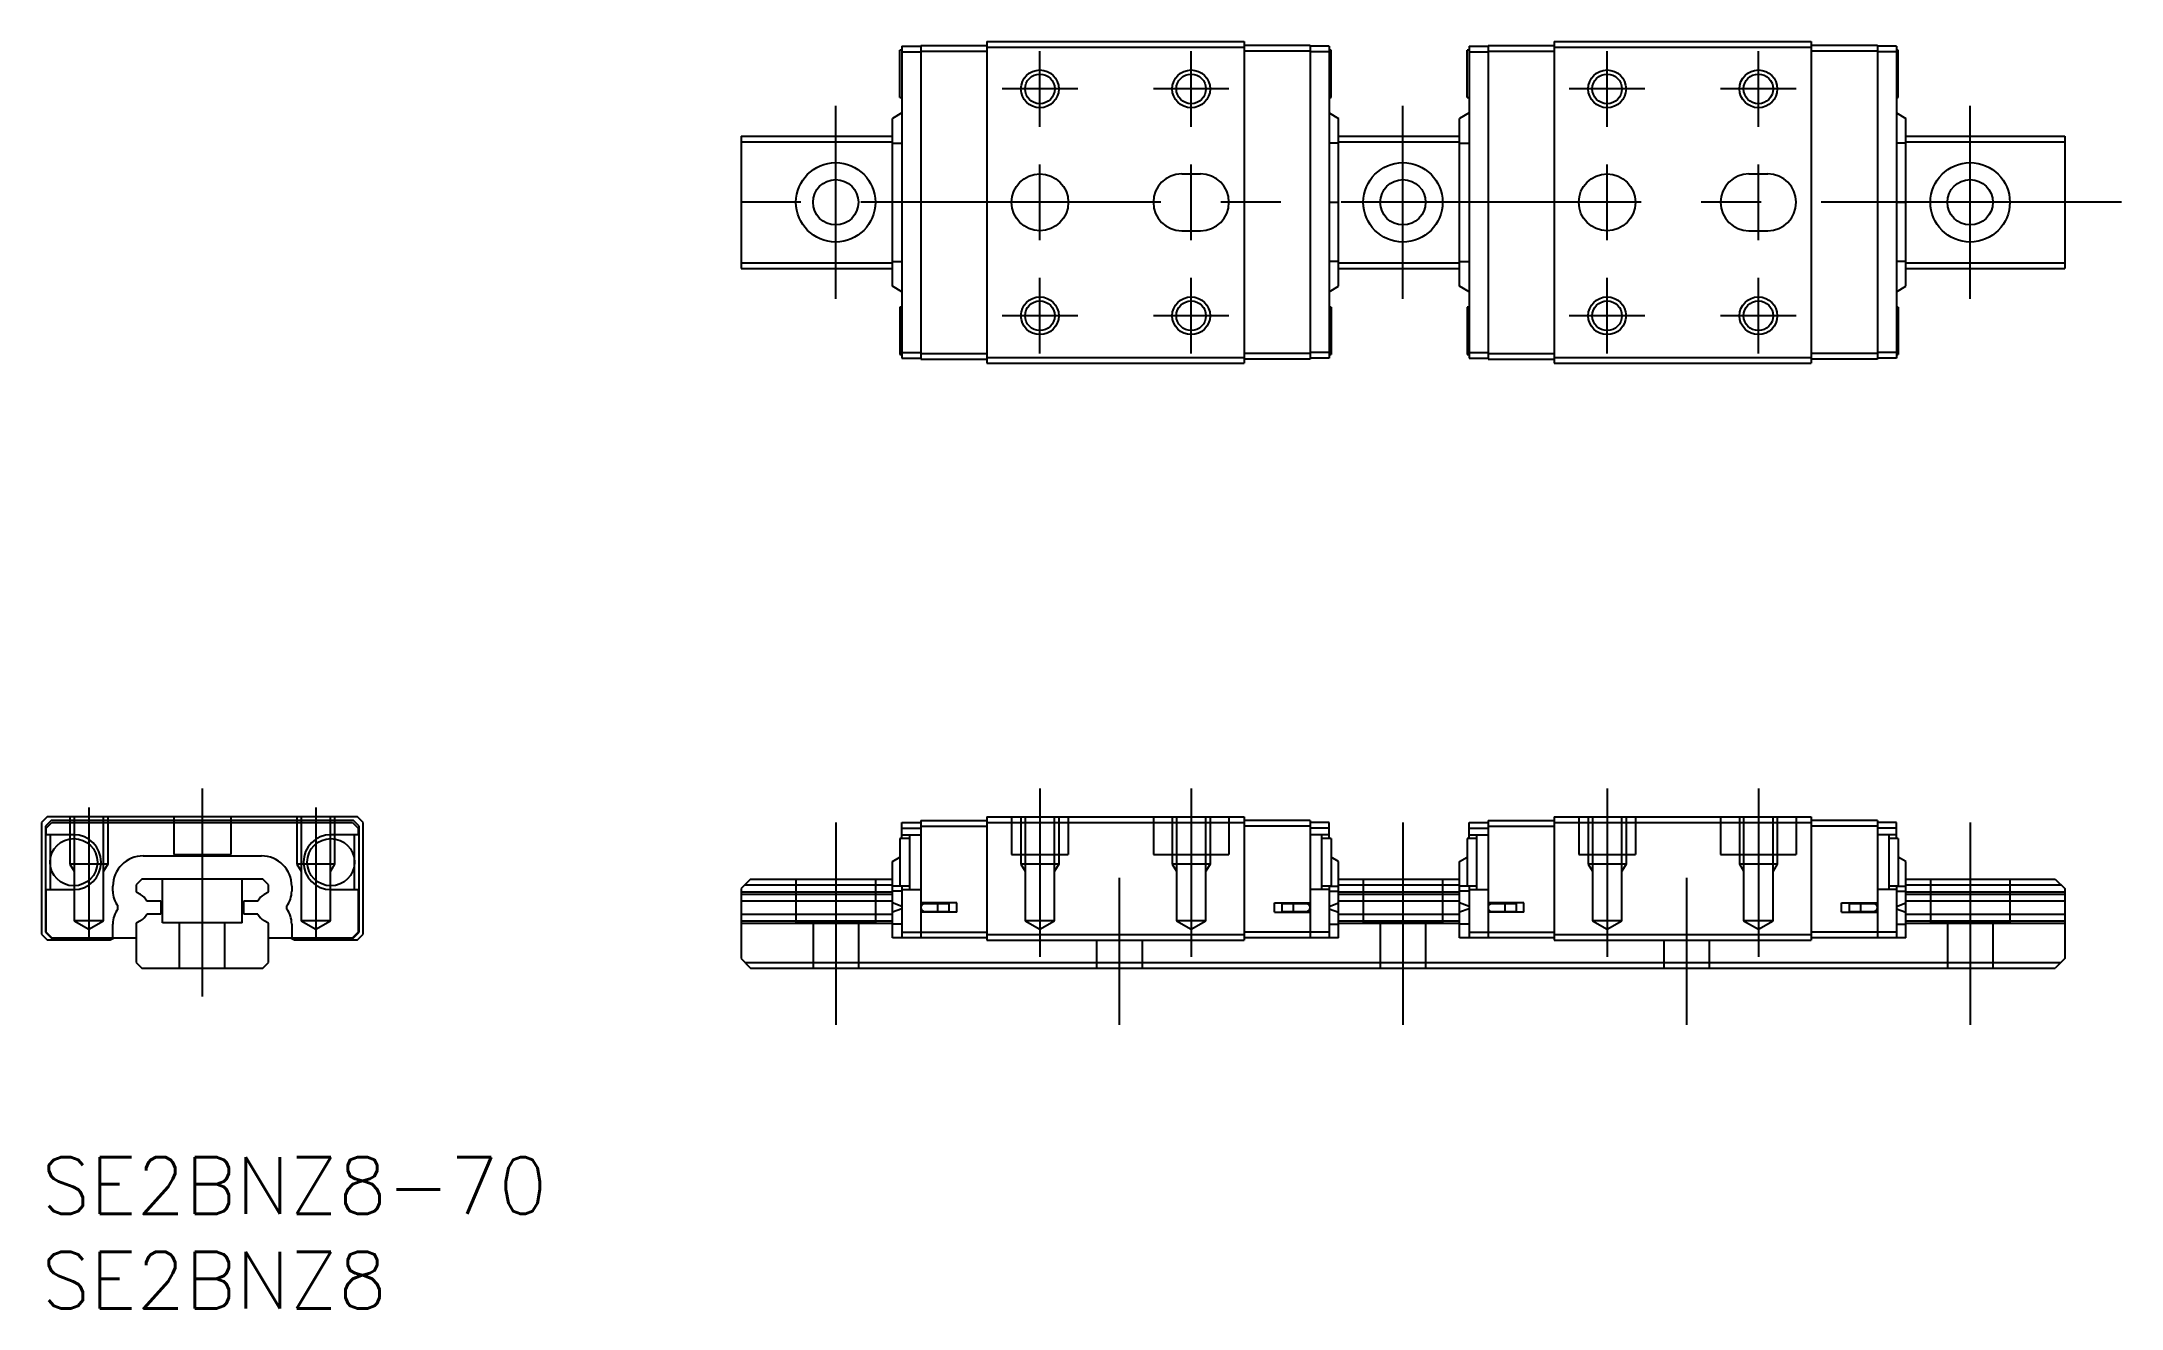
# Model space of a CAD drawing. Extents: x 0 to 110, y -8 to 59.
import ezdxf

# ---------------------------------------------------------------- set-up
doc = ezdxf.new("R2010")
doc.units = 0
doc.header["$LTSCALE"] = 0.5
doc.linetypes.add('CENTER', pattern=[50.8, 31.75, -6.35, 6.35, -6.35])
doc.linetypes.add('DASHED', pattern=[19.05, 12.7, -6.35])
for name, color, linetype in [('MSM_CENTER', 1, 'CENTER'), ('MSM_CONTINUOUS', 7, 'CONTINUOUS'), ('MSM_DASHED', 4, 'DASHED'), ('MSM_NARROW', 5, 'CONTINUOUS'), ('MSM_PART_NUMBER', 7, 'CONTINUOUS')]:
    doc.layers.add(name, color=color, linetype=linetype)
doc.styles.get("Standard").update_dxf_attribs({"font": 'txt.shx', "height": 3, "bigfont": 'bigfont.shx'})

# ---------------------------------------------------------------- blocks, each defined once
blk = doc.blocks.new('*U2')
at = {"layer": 'MSM_PART_NUMBER'}
blk.add_text('SE2BNZ8-70', height=3, dxfattribs=at).set_placement((0, -3))
blk = doc.blocks.new('*U3')
at = {"layer": 'MSM_PART_NUMBER'}
blk.add_text('SE2BNZ8', height=3, dxfattribs=at).set_placement((0, -8))

msp = doc.modelspace()

# ---------------------------------------------------------------- linework, layer by layer
at = {"layer": 'MSM_CENTER'}
for p, q in [((52.8, 54.5), (52.8, 58.5)), ((60.8, 54.5), (60.8, 58.5)), ((82.8, 54.5), (82.8, 58.5)), ((90.8, 54.5), (90.8, 58.5)), ((54.8, 56.5), (50.8, 56.5)), ((62.8, 56.5), (58.8, 56.5)), ((84.8, 56.5), (80.8, 56.5)), ((92.8, 56.5), (88.8, 56.5)), ((42, 45.4), (42, 55.6)), ((72, 45.4), (72, 55.6)), ((102, 45.4), (102, 55.6)), ((52.8, 48.5), (52.8, 52.5)), ((60.8, 48.5), (60.8, 52.5)), ((82.8, 48.5), (82.8, 52.5)), ((90.8, 48.5), (90.8, 52.5)), ((110, 50.5), (34, 50.5)), ((52.8, 42.5), (52.8, 46.5)), ((60.8, 42.5), (60.8, 46.5)), ((82.8, 42.5), (82.8, 46.5)), ((90.8, 42.5), (90.8, 46.5)), ((54.8, 44.5), (50.8, 44.5)), ((62.8, 44.5), (58.8, 44.5)), ((84.8, 44.5), (80.8, 44.5)), ((92.8, 44.5), (88.8, 44.5)), ((8.5, 19.5), (8.5, 8.5)), ((52.8, 19.5), (52.8, 10.6)), ((60.8, 19.5), (60.8, 10.6)), ((82.8, 19.5), (82.8, 10.6)), ((90.8, 19.5), (90.8, 10.6)), ((2.5, 18.5), (2.5, 11.55)), ((14.5, 18.5), (14.5, 11.55)), ((42, 17.7), (42, 7)), ((72, 17.7), (72, 7)), ((102, 17.7), (102, 7)), ((57, 14.78), (57, 7)), ((87, 14.78), (87, 7))]:
    msp.add_line(p, q, dxfattribs=at)
at = {"layer": 'MSM_CONTINUOUS'}
for p, q in [((45.4, 56.05), (45.4, 58.55)), ((45.5, 58.55), (45.4, 58.55)), ((45.5, 58.75), (45.5, 42.25)), ((45.5, 58.75), (46.5, 58.75)), ((45.5, 58.45), (46.5, 58.45)), ((46.5, 58.8), (50, 58.8)), ((46.5, 58.8), (46.5, 42.2)), ((46.5, 58.5), (50, 58.5)), ((50, 59), (50, 42)), ((50, 59), (63.6, 59)), ((50, 58.7), (63.6, 58.7)), ((63.6, 59), (63.6, 42)), ((67.1, 58.8), (63.6, 58.8)), ((67.1, 58.5), (63.6, 58.5)), ((67.1, 58.8), (67.1, 42.2)), ((68.1, 58.75), (67.1, 58.75)), ((68.1, 58.45), (67.1, 58.45)), ((68.1, 58.75), (68.1, 42.25)), ((68.2, 58.55), (68.1, 58.55)), ((68.2, 56.05), (68.2, 58.55)), ((75.5, 58.55), (75.4, 58.55)), ((75.4, 56.05), (75.4, 58.55)), ((75.5, 58.75), (75.5, 42.25)), ((75.5, 58.75), (76.5, 58.75)), ((75.5, 58.45), (76.5, 58.45)), ((76.5, 58.8), (80, 58.8)), ((76.5, 58.8), (76.5, 42.2)), ((76.5, 58.5), (80, 58.5)), ((80, 59), (80, 42)), ((80, 59), (93.6, 59)), ((80, 58.7), (93.6, 58.7)), ((93.6, 59), (93.6, 42)), ((97.1, 58.8), (93.6, 58.8)), ((97.1, 58.5), (93.6, 58.5)), ((98.1, 58.75), (97.1, 58.75)), ((97.1, 58.75), (97.1, 42.2)), ((98.1, 58.45), (97.1, 58.45)), ((98.1, 58.75), (98.1, 42.25)), ((98.2, 58.55), (98.1, 58.55)), ((98.2, 56.05), (98.2, 58.55)), ((45.5, 55.23), (45, 54.93)), ((45.4, 56.05), (45.5, 56.05)), ((68.1, 56.05), (68.2, 56.05)), ((68.1, 55.23), (68.6, 54.93)), ((75.5, 55.23), (75, 54.93)), ((75.4, 56.05), (75.5, 56.05)), ((98.1, 56.05), (98.2, 56.05)), ((98.1, 55.23), (98.6, 54.93)), ((37, 54), (37, 47)), ((37, 54), (45, 54)), ((45, 46.07), (45, 54.93)), ((68.6, 46.07), (68.6, 54.93)), ((68.6, 54), (75, 54)), ((75, 46.07), (75, 54.93)), ((98.6, 46.07), (98.6, 54.93)), ((98.6, 54), (107, 54)), ((107, 54), (107, 47)), ((37, 53.7), (45, 53.7)), ((45, 53.63), (45.5, 53.63)), ((68.6, 53.63), (68.1, 53.63)), ((68.6, 53.7), (75, 53.7)), ((75, 53.63), (75.5, 53.63)), ((98.6, 53.63), (98.1, 53.63)), ((98.6, 53.7), (107, 53.7)), ((60.3, 52), (61.3, 52)), ((90.3, 52), (91.3, 52)), ((45.5, 50.5), (45, 50.5)), ((68.1, 50.5), (68.6, 50.5)), ((75.5, 50.5), (75, 50.5)), ((98.1, 50.5), (98.6, 50.5)), ((60.3, 49), (61.3, 49)), ((90.3, 49), (91.3, 49)), ((45, 47.37), (45.5, 47.37)), ((68.6, 47.37), (68.1, 47.37)), ((75, 47.37), (75.5, 47.37)), ((98.6, 47.37), (98.1, 47.37)), ((37, 47.3), (45, 47.3)), ((37, 47), (45, 47)), ((68.6, 47.3), (75, 47.3)), ((68.6, 47), (75, 47)), ((98.6, 47.3), (107, 47.3)), ((98.6, 47), (107, 47)), ((45.5, 45.77), (45, 46.07)), ((68.1, 45.77), (68.6, 46.07)), ((75.5, 45.77), (75, 46.07)), ((98.1, 45.77), (98.6, 46.07)), ((45.5, 44.95), (45.4, 44.95)), ((45.4, 44.95), (45.4, 42.45)), ((68.2, 44.95), (68.1, 44.95)), ((68.2, 44.95), (68.2, 42.45)), ((75.4, 44.95), (75.4, 42.45)), ((75.5, 44.95), (75.4, 44.95)), ((98.2, 44.95), (98.1, 44.95)), ((98.2, 44.95), (98.2, 42.45)), ((45.4, 42.45), (45.5, 42.45)), ((45.5, 42.55), (46.5, 42.55)), ((45.5, 42.25), (46.5, 42.25)), ((46.5, 42.5), (50, 42.5)), ((46.5, 42.2), (50, 42.2)), ((50, 42.3), (63.6, 42.3)), ((50, 42), (63.6, 42)), ((67.1, 42.5), (63.6, 42.5)), ((67.1, 42.2), (63.6, 42.2)), ((68.1, 42.55), (67.1, 42.55)), ((68.1, 42.25), (67.1, 42.25)), ((68.1, 42.45), (68.2, 42.45)), ((75.4, 42.45), (75.5, 42.45)), ((75.5, 42.55), (76.5, 42.55)), ((75.5, 42.25), (76.5, 42.25)), ((76.5, 42.5), (80, 42.5)), ((76.5, 42.2), (80, 42.2)), ((80, 42.3), (93.6, 42.3)), ((80, 42), (93.6, 42)), ((97.1, 42.5), (93.6, 42.5)), ((97.1, 42.2), (93.6, 42.2)), ((98.1, 42.55), (97.1, 42.55)), ((98.1, 42.25), (97.1, 42.25)), ((98.1, 42.45), (98.2, 42.45)), ((0.3, 18), (0, 17.7)), ((0, 17.7), (0, 11.8)), ((0.5, 17.8), (0.2, 17.5)), ((0.25, 17.4), (0.55, 17.7)), ((16.7, 18), (0.3, 18)), ((16.5, 17.8), (0.5, 17.8)), ((0.55, 17.7), (16.45, 17.7)), ((16.45, 17.7), (16.75, 17.4)), ((16.8, 17.5), (16.5, 17.8)), ((17, 17.7), (16.7, 18)), ((17, 11.8), (17, 17.7)), ((45.5, 16.85), (45.5, 17.7)), ((45.5, 17.7), (46.5, 17.7)), ((46.5, 17.8), (50, 17.8)), ((46.5, 17.8), (46.5, 11.6)), ((50, 18), (63.6, 18)), ((50, 18), (50, 11.48)), ((50, 17.7), (63.6, 17.7)), ((63.6, 18), (63.6, 11.48)), ((67.1, 17.8), (63.6, 17.8)), ((67.1, 17.8), (67.1, 11.6)), ((68.1, 17.7), (67.1, 17.7)), ((68.1, 16.85), (68.1, 17.7)), ((75.5, 17.7), (76.5, 17.7)), ((75.5, 16.85), (75.5, 17.7)), ((76.5, 17.8), (76.5, 11.6)), ((76.5, 17.8), (80, 17.8)), ((80, 18), (80, 11.48)), ((80, 18), (93.6, 18)), ((80, 17.7), (93.6, 17.7)), ((93.6, 18), (93.6, 11.48)), ((97.1, 17.8), (93.6, 17.8)), ((97.1, 17.8), (97.1, 11.6)), ((98.1, 17.7), (97.1, 17.7)), ((98.1, 16.85), (98.1, 17.7)), ((0.2, 17.5), (0.2, 11.9)), ((0.25, 17.05), (0.25, 17.4)), ((1.7, 17.05), (0.25, 17.05)), ((0.45, 17.05), (0.45, 14.15)), ((16.75, 17.05), (15.3, 17.05)), ((16.55, 14.15), (16.55, 17.05)), ((16.75, 17.4), (16.75, 17.05)), ((16.8, 11.9), (16.8, 17.5)), ((45.4, 16.85), (45.4, 14.35)), ((45.9, 16.85), (45.4, 16.85)), ((45.5, 17.4), (46.5, 17.4)), ((45.5, 17.05), (46.5, 17.05)), ((45.9, 17.05), (45.9, 14.15)), ((46.5, 17.5), (50, 17.5)), ((67.1, 17.5), (63.6, 17.5)), ((68.1, 17.4), (67.1, 17.4)), ((68.1, 17.05), (67.1, 17.05)), ((67.7, 17.05), (67.7, 14.15)), ((68.2, 16.85), (67.7, 16.85)), ((68.2, 16.85), (68.2, 14.35)), ((75.4, 16.85), (75.4, 14.35)), ((75.9, 16.85), (75.4, 16.85)), ((75.5, 17.4), (76.5, 17.4)), ((75.5, 17.05), (76.5, 17.05)), ((75.9, 17.05), (75.9, 14.15)), ((76.5, 17.5), (80, 17.5)), ((97.1, 17.5), (93.6, 17.5)), ((98.1, 17.4), (97.1, 17.4)), ((98.1, 17.05), (97.1, 17.05)), ((97.7, 17.05), (97.7, 14.15)), ((98.2, 16.85), (97.7, 16.85)), ((98.2, 16.85), (98.2, 14.35)), ((5.37, 15.93), (11.63, 15.93)), ((45, 15.63), (45.4, 15.87)), ((45, 14.07), (45, 15.63)), ((68.6, 15.63), (68.2, 15.87)), ((68.6, 14.07), (68.6, 15.63)), ((75, 15.63), (75.4, 15.87)), ((75, 11.6), (75, 15.63)), ((98.6, 15.63), (98.2, 15.87)), ((98.6, 11.6), (98.6, 15.63)), ((3.77, 14.07), (3.77, 14.33)), ((5.3, 14.7), (5, 14.4)), ((5, 14.4), (5, 14.03)), ((11.7, 14.7), (5.3, 14.7)), ((12, 14.4), (11.7, 14.7)), ((12, 14.03), (12, 14.4)), ((13.23, 14.33), (13.23, 14.07)), ((37.5, 14.7), (37, 14.2)), ((37.2, 14.4), (45, 14.4)), ((37.5, 14.7), (45, 14.7)), ((45.5, 14.33), (45, 14.33)), ((45.4, 14.35), (45.9, 14.35)), ((45.5, 14.35), (45.5, 11.6)), ((67.7, 14.35), (68.2, 14.35)), ((68.1, 14.35), (68.1, 11.6)), ((68.1, 14.33), (68.6, 14.33)), ((68.6, 14.7), (75, 14.7)), ((68.6, 14.4), (75, 14.4)), ((75.5, 14.33), (75, 14.33)), ((75.4, 14.35), (75.9, 14.35)), ((75.5, 14.35), (75.5, 11.6)), ((97.7, 14.35), (98.2, 14.35)), ((98.1, 14.35), (98.1, 11.6)), ((98.1, 14.33), (98.6, 14.33)), ((98.6, 14.7), (106.5, 14.7)), ((98.6, 14.4), (106.8, 14.4)), ((106.5, 14.7), (107, 14.2)), ((0.25, 14.15), (1.7, 14.15)), ((0.25, 11.9), (0.25, 14.15)), ((4.04, 13.13), (4.04, 13.27)), ((5, 14.03), (5.23, 13.9)), ((5.57, 13.55), (6.3, 13.55)), ((6.3, 13.55), (6.3, 12.85)), ((10.7, 12.85), (10.7, 13.55)), ((10.7, 13.55), (11.43, 13.55)), ((11.77, 13.9), (12, 14.03)), ((12.95, 13.27), (12.95, 13.13)), ((15.3, 14.15), (16.75, 14.15)), ((16.75, 14.15), (16.75, 11.9)), ((37, 14.2), (37, 10.5)), ((37, 14.03), (45, 14.03)), ((37, 13.9), (45, 13.9)), ((37, 13.55), (45, 13.55)), ((45, 11.6), (45, 14.07)), ((45.5, 14.07), (45, 14.07)), ((45.5, 13.26), (45, 13.45)), ((45.5, 14.15), (46.5, 14.15)), ((48.4, 13.45), (46.5, 13.45)), ((48, 13.4), (46.7, 13.4)), ((47, 13.4), (47, 13.45)), ((47.33, 13.4), (47.33, 13.45)), ((47.4, 13), (47.4, 13.4)), ((48, 13), (48, 13.4)), ((48.4, 12.95), (48.4, 13.45)), ((65.2, 12.95), (65.2, 13.45)), ((65.2, 13.45), (67.1, 13.45)), ((65.6, 13.4), (65.6, 13)), ((66.9, 13.4), (65.6, 13.4)), ((66.2, 13.4), (66.2, 13)), ((66.27, 13.4), (66.27, 13.45)), ((66.6, 13.4), (66.6, 13.45)), ((68.1, 14.15), (67.1, 14.15)), ((68.1, 14.07), (68.6, 14.07)), ((68.1, 13.26), (68.6, 13.45)), ((68.6, 11.6), (68.6, 14.07)), ((68.6, 14.03), (75, 14.03)), ((68.6, 13.9), (75, 13.9)), ((68.6, 13.55), (75, 13.55)), ((75.5, 14.07), (75, 14.07)), ((75.5, 13.26), (75, 13.45)), ((75.5, 14.15), (76.5, 14.15)), ((78.4, 13.45), (76.5, 13.45)), ((78, 13.4), (76.7, 13.4)), ((77, 13.4), (77, 13.45)), ((77.33, 13.4), (77.33, 13.45)), ((77.4, 13), (77.4, 13.4)), ((78, 13), (78, 13.4)), ((78.4, 12.95), (78.4, 13.45)), ((95.2, 13.45), (97.1, 13.45)), ((95.2, 12.95), (95.2, 13.45)), ((96.9, 13.4), (95.6, 13.4)), ((95.6, 13.4), (95.6, 13)), ((96.2, 13.4), (96.2, 13)), ((96.27, 13.4), (96.27, 13.45)), ((96.6, 13.4), (96.6, 13.45)), ((98.1, 14.15), (97.1, 14.15)), ((98.1, 14.07), (98.6, 14.07)), ((98.1, 13.26), (98.6, 13.45)), ((98.6, 14.03), (107, 14.03)), ((98.6, 13.9), (107, 13.9)), ((98.6, 13.55), (107, 13.55)), ((107, 14.2), (107, 10.5)), ((3.77, 11.6), (3.77, 12.33)), ((5.23, 12.5), (5, 12.37)), ((5, 12.37), (5, 10.3)), ((6.3, 12.85), (5.57, 12.85)), ((11.43, 12.85), (10.7, 12.85)), ((12, 12.37), (11.77, 12.5)), ((12, 10.3), (12, 12.37)), ((13.23, 12.33), (13.23, 11.6)), ((37, 12.85), (45, 12.85)), ((37, 12.5), (45, 12.5)), ((37, 12.37), (45, 12.37)), ((45.5, 13.14), (45, 12.95)), ((45.5, 12.33), (45, 12.33)), ((48.4, 12.95), (46.5, 12.95)), ((46.7, 13), (48, 13)), ((47, 12.95), (47, 13)), ((47.33, 12.95), (47.33, 13)), ((65.2, 12.95), (67.1, 12.95)), ((65.6, 13), (66.9, 13)), ((66.27, 12.95), (66.27, 13)), ((66.6, 12.95), (66.6, 13)), ((68.1, 13.14), (68.6, 12.95)), ((68.1, 12.33), (68.6, 12.33)), ((68.6, 12.85), (75, 12.85)), ((68.6, 12.5), (75, 12.5)), ((68.6, 12.37), (75, 12.37)), ((75.5, 13.14), (75, 12.95)), ((75.5, 12.33), (75, 12.33)), ((78.4, 12.95), (76.5, 12.95)), ((76.7, 13), (78, 13)), ((77, 12.95), (77, 13)), ((77.33, 12.95), (77.33, 13)), ((95.2, 12.95), (97.1, 12.95)), ((95.6, 13), (96.9, 13)), ((96.27, 12.95), (96.27, 13)), ((96.6, 12.95), (96.6, 13)), ((98.1, 13.14), (98.6, 12.95)), ((98.1, 12.33), (98.6, 12.33)), ((98.6, 12.85), (107, 12.85)), ((98.6, 12.5), (107, 12.5)), ((98.6, 12.37), (107, 12.37)), ((0, 11.8), (0.3, 11.5)), ((0.2, 11.9), (0.5, 11.6)), ((0.55, 11.6), (0.25, 11.9)), ((0.3, 11.5), (3.63, 11.5)), ((0.5, 11.6), (5, 11.6)), ((3.63, 11.5), (3.84, 11.6)), ((12, 11.6), (16.5, 11.6)), ((13.16, 11.6), (13.37, 11.5)), ((13.37, 11.5), (16.7, 11.5)), ((16.75, 11.9), (16.45, 11.6)), ((16.5, 11.6), (16.8, 11.9)), ((16.7, 11.5), (17, 11.8)), ((50, 11.6), (45, 11.6)), ((45.5, 11.9), (50, 11.9)), ((50, 11.78), (63.6, 11.78)), ((50, 11.48), (63.6, 11.48)), ((68.1, 11.9), (63.6, 11.9)), ((68.6, 11.6), (63.6, 11.6)), ((80, 11.6), (75, 11.6)), ((75.5, 11.9), (80, 11.9)), ((80, 11.78), (93.6, 11.78)), ((80, 11.48), (93.6, 11.48)), ((98.1, 11.9), (93.6, 11.9)), ((98.6, 11.6), (93.6, 11.6)), ((5, 10.3), (5.3, 10)), ((5.3, 10), (11.7, 10)), ((11.7, 10), (12, 10.3)), ((37, 10.5), (37.5, 10)), ((37.2, 10.3), (106.8, 10.3)), ((37.5, 10), (106.5, 10)), ((107, 10.5), (106.5, 10))]:
    msp.add_line(p, q, dxfattribs=at)
for centre, radius in [((52.8, 56.5), 0.783), ((60.8, 56.5), 0.783), ((82.8, 56.5), 0.783), ((90.8, 56.5), 0.783), ((42, 50.5), 2.1), ((52.8, 50.5), 1.5), ((72, 50.5), 2.1), ((82.8, 50.5), 1.5), ((102, 50.5), 2.1), ((42, 50.5), 1.2), ((72, 50.5), 1.2), ((102, 50.5), 1.2), ((52.8, 44.5), 0.783), ((60.8, 44.5), 0.783), ((82.8, 44.5), 0.783), ((90.8, 44.5), 0.783), ((1.7, 15.6), 1.25), ((15.3, 15.6), 1.25)]:
    msp.add_circle(centre, radius, dxfattribs=at)
for centre, radius, start, end in [((60.3, 50.5), 1.5, 90, 270), ((61.3, 50.5), 1.5, 270, 90), ((90.3, 50.5), 1.5, 90, 270), ((91.3, 50.5), 1.5, 270, 90), ((1.7, 15.6), 1.45, 270, 90), ((15.3, 15.6), 1.45, 90, 270), ((5.37, 14.33), 1.6, 90, 180), ((11.63, 14.33), 1.6, 0, 90), ((5.07, 14.07), 1.3, 180, 217.958), ((4.79, 13.14), 0.875, 27.7195, 60.0003), ((12.21, 13.14), 0.875, 119.9997, 152.2805), ((11.93, 14.07), 1.3, 322.042, 0), ((46.7, 13.2), 0.2, 90, 270), ((66.9, 13.2), 0.2, 270, 90), ((76.7, 13.2), 0.2, 90, 270), ((96.9, 13.2), 0.2, 270, 90), ((5.07, 12.33), 1.3, 142.042, 180), ((4.79, 13.26), 0.875, 299.9997, 332.2805), ((12.21, 13.26), 0.875, 207.7195, 240.0003), ((11.93, 12.33), 1.3, 0, 37.958)]:
    msp.add_arc(centre, radius, start, end, dxfattribs=at)
at = {"layer": 'MSM_DASHED'}
for p, q in [((1.5, 18), (1.5, 15.5)), ((1.72, 18), (1.72, 12.5)), ((3.28, 12.5), (3.28, 18)), ((3.5, 18), (3.5, 15.5)), ((7, 18), (7, 16)), ((10, 18), (10, 16)), ((13.5, 18), (13.5, 15.5)), ((13.72, 18), (13.72, 12.5)), ((15.28, 12.5), (15.28, 18)), ((15.5, 18), (15.5, 15.5)), ((51.3, 18), (51.3, 16)), ((51.8, 18), (51.8, 15.5)), ((52.02, 18), (52.02, 12.5)), ((53.58, 12.5), (53.58, 18)), ((53.8, 18), (53.8, 15.5)), ((54.3, 18), (54.3, 16)), ((58.8, 18), (58.8, 16)), ((59.8, 18), (59.8, 15.5)), ((60.02, 18), (60.02, 12.5)), ((61.58, 12.5), (61.58, 18)), ((61.8, 18), (61.8, 15.5)), ((62.8, 18), (62.8, 16)), ((81.3, 18), (81.3, 16)), ((81.8, 18), (81.8, 15.5)), ((82.02, 18), (82.02, 12.5)), ((83.58, 12.5), (83.58, 18)), ((83.8, 18), (83.8, 15.5)), ((84.3, 18), (84.3, 16)), ((88.8, 18), (88.8, 16)), ((89.8, 18), (89.8, 15.5)), ((90.02, 18), (90.02, 12.5)), ((91.58, 12.5), (91.58, 18)), ((91.8, 18), (91.8, 15.5)), ((92.8, 18), (92.8, 16)), ((1.5, 15.5), (1.72, 15.13)), ((3.5, 15.5), (1.5, 15.5)), ((3.5, 15.5), (3.28, 15.13)), ((7, 16), (10, 16)), ((13.5, 15.5), (13.72, 15.13)), ((15.5, 15.5), (13.5, 15.5)), ((15.5, 15.5), (15.28, 15.13)), ((51.3, 16), (54.3, 16)), ((51.8, 15.5), (52.02, 15.13)), ((53.8, 15.5), (51.8, 15.5)), ((53.8, 15.5), (53.58, 15.13)), ((58.8, 16), (62.8, 16)), ((59.8, 15.5), (60.02, 15.13)), ((61.8, 15.5), (59.8, 15.5)), ((61.8, 15.5), (61.58, 15.13)), ((81.3, 16), (84.3, 16)), ((81.8, 15.5), (82.02, 15.13)), ((83.8, 15.5), (81.8, 15.5)), ((83.8, 15.5), (83.58, 15.13)), ((88.8, 16), (92.8, 16)), ((89.8, 15.5), (90.02, 15.13)), ((91.8, 15.5), (89.8, 15.5)), ((91.8, 15.5), (91.58, 15.13)), ((6.4, 12.4), (6.4, 14.7)), ((10.6, 12.4), (10.6, 14.7)), ((39.9, 14.7), (39.9, 12.4)), ((44.1, 14.7), (44.1, 12.4)), ((69.9, 14.7), (69.9, 12.4)), ((74.1, 14.7), (74.1, 12.4)), ((99.9, 14.7), (99.9, 12.4)), ((104.1, 14.7), (104.1, 12.4)), ((1.72, 12.5), (2.5, 12.05)), ((3.28, 12.5), (1.72, 12.5)), ((2.5, 12.05), (3.28, 12.5)), ((10.6, 12.4), (6.4, 12.4)), ((7.3, 10), (7.3, 12.4)), ((9.7, 10), (9.7, 12.4)), ((13.72, 12.5), (14.5, 12.05)), ((15.28, 12.5), (13.72, 12.5)), ((14.5, 12.05), (15.28, 12.5)), ((39.9, 12.4), (44.1, 12.4)), ((40.8, 12.4), (40.8, 10)), ((43.2, 12.4), (43.2, 10)), ((52.02, 12.5), (52.8, 12.05)), ((53.58, 12.5), (52.02, 12.5)), ((52.8, 12.05), (53.58, 12.5)), ((60.02, 12.5), (60.8, 12.05)), ((61.58, 12.5), (60.02, 12.5)), ((60.8, 12.05), (61.58, 12.5)), ((69.9, 12.4), (74.1, 12.4)), ((70.8, 12.4), (70.8, 10)), ((73.2, 12.4), (73.2, 10)), ((82.02, 12.5), (82.8, 12.05)), ((83.58, 12.5), (82.02, 12.5)), ((82.8, 12.05), (83.58, 12.5)), ((90.02, 12.5), (90.8, 12.05)), ((91.58, 12.5), (90.02, 12.5)), ((90.8, 12.05), (91.58, 12.5)), ((99.9, 12.4), (104.1, 12.4)), ((100.8, 12.4), (100.8, 10)), ((103.2, 12.4), (103.2, 10)), ((55.8, 11.5), (55.8, 10)), ((58.2, 11.5), (58.2, 10)), ((85.8, 11.5), (85.8, 10)), ((88.2, 11.5), (88.2, 10))]:
    msp.add_line(p, q, dxfattribs=at)
at = {"layer": 'MSM_NARROW'}
for centre in [(52.8, 56.5), (60.8, 56.5), (82.8, 56.5), (90.8, 56.5), (52.8, 44.5), (60.8, 44.5), (82.8, 44.5), (90.8, 44.5)]:
    msp.add_circle(centre, 1, dxfattribs=at)

# ---------------------------------------------------------------- block references
at = {"layer": 'MSM_CONTINUOUS'}
for name in ['*U2', '*U3']:
    msp.add_blockref(name, (0, 0), dxfattribs=at)

doc.saveas('drawing.dxf')
